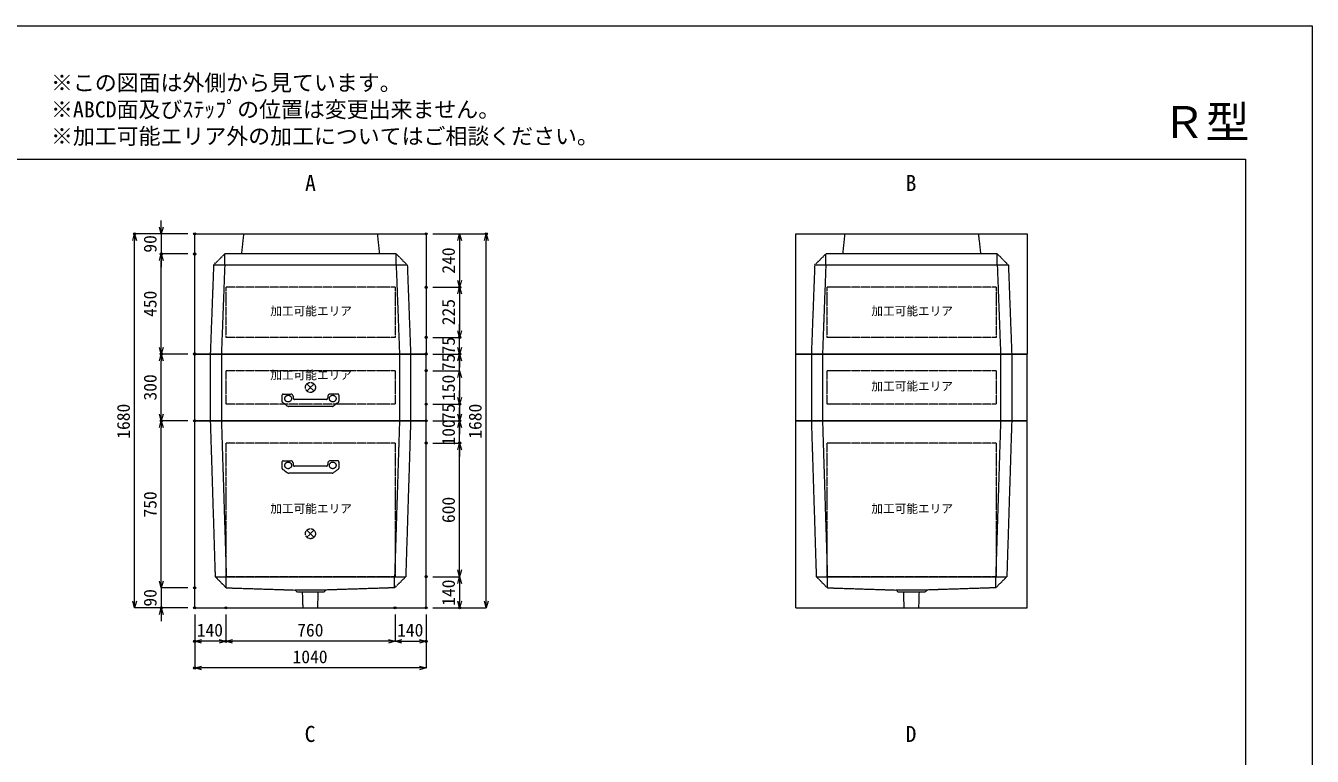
# Model space of a CAD drawing. Units: millimetres, scale not verified. Extents: x -4455 to 4455, y -3150 to 3150.
# Drawn here: x -1324 to 4455, y -132 to 3150 of the extents above; entities that cross this region are included whole.
import ezdxf
from ezdxf.enums import TextEntityAlignment as Align

# ---------------------------------------------------------------- set-up
doc = ezdxf.new("R2010")
doc.units = ezdxf.units.MM
doc.header["$LTSCALE"] = 20
doc.header["$PDMODE"] = 32
doc.header["$PDSIZE"] = 10
doc.linetypes.add('LONG_DASHED1', pattern=[7, 6, -1])
doc.linetypes.add('LONG_DOUBLE_CHAIN', pattern=[21.8, 18, -1, 0.6, -0.6, 0.6, -1])
for name, color, linetype, lineweight in [('0-0_D-TTL', 7, 'Continuous', 9), ('0-1_Defpoints', 7, 'Continuous', 9), ('0-3_D-TTL-TXT', 7, 'Continuous', 9), ('0-4_D-STR-TXT', 7, 'Continuous', 9), ('0-5_D-STR-DIM', 3, 'Continuous', 9), ('0-6_0', 7, 'Continuous', 9), ('0-7_D-STR-STR3', 2, 'LONG_DASHED1', 9), ('0-8_D-STR', 7, 'LONG_DASHED1', 9), ('0-A_D-STR-STR5', 1, 'LONG_DOUBLE_CHAIN', 9)]:
    doc.layers.add(name, color=color, linetype=linetype, lineweight=lineweight)
doc.styles.add('ＭＳ ゴシック', font='')
doc.styles.get('ＭＳ ゴシック').set_extended_font_data('MS Gothic')

# ---------------------------------------------------------------- blocks, each defined once
blk = doc.blocks.new('A$C4DE05FD1')
at = {"layer": '0-0_D-TTL', "color": 134}
for p, q in [((4000, 76000), (114800, 76000)), ((114800, 76000), (114800, 4000))]:
    blk.add_line(p, q, dxfattribs=at)
at = {"layer": '0-1_Defpoints', "color": 134}
for p, q in [((0, 84000), (118800, 84000)), ((118800, 84000), (118800, 0))]:
    blk.add_line(p, q, dxfattribs=at)
at = {"layer": '0-3_D-TTL-TXT', "style": 'ＭＳ ゴシック'}
for s, p in [('※この図面は外側から見ています。', (43260.9, 79815.7)), ('※ABCD面及びｽﾃｯﾌﾟの位置は変更出来ません。', (43260.9, 78215.7)), ('※加工可能エリア外の加工についてはご相談ください。', (43260.9, 76615.7))]:
    blk.add_text(s, height=962.2, dxfattribs=at).set_placement(p, align=Align.BOTTOM_LEFT)
blk = doc.blocks.new('_Open30')
at = {"layer": '0-6_0'}
blk.add_line((0, 0), (-20, 0), dxfattribs=at)
blk.add_lwpolyline([(-20, 5.36), (0, 0), (-20, -5.36)], dxfattribs=at)
blk = doc.blocks.new('A$C31CA379A')
at = {"layer": '0-4_D-STR-TXT', "style": 'ＭＳ ゴシック'}
for s, p in [('A', (-325.9, -2190.5)), ('B', (35638.6, -2190.5)), ('C', (-351.4, -35190.5)), ('D', (35638.6, -35190.5))]:
    blk.add_text(s, height=962.2, dxfattribs=at).set_placement(p, align=Align.BOTTOM_LEFT)
blk = doc.blocks.new('A$C094B5667')
at = {"layer": '0-8_D-STR', "linetype": 'Continuous'}
for p, q in [((-10400, 10800), (10400, 10800)), ((-10400, 0), (-10400, 10800)), ((10400, 10800), (10400, 0)), ((-10400, 0), (10400, 0))]:
    blk.add_line(p, q, dxfattribs=at)
at = {"layer": '0-8_D-STR'}
for p, q in [((-6000, 10800), (-6200, 9000)), ((6000, 10800), (6200, 9000)), ((-8700, 8000), (-7700, 9000)), ((7700, 9000), (-7700, 9000)), ((-7700, 8000), (-7700, 9000)), ((8700, 8000), (7700, 9000)), ((7700, 8000), (7700, 9000)), ((-8700, 8000), (-9000, 0)), ((8700, 8000), (-8700, 8000)), ((-7700, 8000), (-8000, 0)), ((7700, 8000), (8000, 0)), ((8700, 8000), (9000, 0))]:
    blk.add_line(p, q, dxfattribs=at)
at = {"layer": '0-A_D-STR-STR5'}
for p, q in [((-7600, 6000), (-7600, 1500)), ((7600, 6000), (-7600, 6000))]:
    blk.add_line(p, q, dxfattribs=at)
blk.add_lwpolyline([(7600, 6000), (7600, 1500), (-7600, 1500)], dxfattribs=at)
blk = doc.blocks.new('A$C27844A11')
at = {"layer": '0-7_D-STR-STR3'}
for p, q in [((-2560, 1000), (-2560, 453.5)), ((-2515.5, 370.3), (-2060.4, 33.6)), ((-2460, 1100), (-1758.4, 1100)), ((1949.4, 0), (-1949.4, 0)), ((-1559.2, 917.4), (-1542, 721.3)), ((1442.4, 630), (-1442.4, 630)), ((1559.2, 917.4), (1542, 721.3)), ((2460, 1100), (1758.4, 1100)), ((2515.5, 370.3), (2060.4, 33.6)), ((2560, 1000), (2560, 453.5))]:
    blk.add_line(p, q, dxfattribs=at)
for centre in [(-2000, 700), (2000, 700)]:
    blk.add_circle(centre, 300, dxfattribs=at)
for centre, radius, start, end in [((-2460, 1000), 100, 90, 180), ((-2460, 453.5), 100, 180, 236.30993), ((-1949.4, 200), 200, 236.30993, 270), ((-1758.4, 900), 200, 5, 90), ((-1442.4, 730), 100, 185, 270), ((1442.4, 730), 100, 270, 355), ((1758.4, 900), 200, 90, 175), ((1949.4, 200), 200, 270, 303.69007), ((2460, 1000), 100, 0, 90), ((2460, 453.5), 100, 303.69007, 0)]:
    blk.add_arc(centre, radius, start, end, dxfattribs=at)
blk = doc.blocks.new('A$C5A544602')
at = {"layer": '0-8_D-STR', "linetype": 'Continuous'}
for p, q in [((10400, 0), (-10400, 0)), ((10400, -6000), (10400, 0))]:
    blk.add_line(p, q, dxfattribs=at)
at = {"layer": '0-8_D-STR'}
for p, q in [((-9000, 0), (-9000, -6000)), ((-8000, 0), (-8000, -6000)), ((8000, 0), (8000, -6000)), ((9000, 0), (9000, -6000))]:
    blk.add_line(p, q, dxfattribs=at)
at = {"layer": '0-8_D-STR', "linetype": 'Continuous'}
blk.add_lwpolyline([(10400, -6000), (-10400, -6000), (-10400, 0)], dxfattribs=at)
at = {"layer": '0-A_D-STR-STR5'}
for p, q in [((7600, -1500), (7600, -4500)), ((7600, -4500), (-7600, -4500))]:
    blk.add_line(p, q, dxfattribs=at)
blk.add_lwpolyline([(7600, -1500), (-7600, -1500), (-7600, -4500)], dxfattribs=at)
blk = doc.blocks.new('A$C7BB150D6')
at = {"layer": '0-8_D-STR', "linetype": 'Continuous'}
for p, q in [((-10400, 0), (10400, 0)), ((-10400, -16800), (-10400, 0)), ((10400, -16800), (10400, 0)), ((-10400, -16800), (10400, -16800))]:
    blk.add_line(p, q, dxfattribs=at)
at = {"layer": '0-8_D-STR'}
for p, q in [((-9000, 0), (-8560, -14000)), ((-8000, 0), (-7560, -14000)), ((8000, 0), (7560, -14000)), ((9000, 0), (8560, -14000)), ((-7560, -15000), (-8560, -14000)), ((-8560, -14000), (8560, -14000)), ((-7560, -15000), (-7560, -14000)), ((-7560, -15000), (-1400, -15200)), ((7560, -15000), (1400, -15200)), ((7560, -15000), (8560, -14000)), ((7560, -15000), (7560, -14000)), ((-1200, -15380), (-1400, -15200)), ((1400, -15200), (-1400, -15200)), ((1200, -15380), (-1200, -15380)), ((-660, -16800), (-705, -15380)), ((660, -16800), (705, -15380)), ((1200, -15380), (1400, -15200))]:
    blk.add_line(p, q, dxfattribs=at)
at = {"layer": '0-A_D-STR-STR5'}
for p, q in [((-7600, -2000), (-7600, -14000)), ((7600, -2000), (-7600, -2000)), ((7600, -2000), (7600, -14000)), ((7600, -14000), (-7600, -14000))]:
    blk.add_line(p, q, dxfattribs=at)
blk = doc.blocks.new('A$C1C640AAB')
at = {"layer": '0-A_D-STR-STR5'}
for p, q in [((-318.2, -318.2), (318.2, 318.2)), ((-318.2, 318.2), (318.2, -318.2))]:
    blk.add_line(p, q, dxfattribs=at)
blk.add_circle((0, 0), 450, dxfattribs=at)
blk = doc.blocks.new('A$Cbc36f8b4')
at = {"layer": '0-8_D-STR'}
blk.add_blockref('A$C5A544602', (0, 0), dxfattribs=at)
at = {"layer": '0-A_D-STR-STR5'}
blk.add_blockref('A$C1C640AAB', (0, -3000), dxfattribs=at)
blk = doc.blocks.new('A$Cd205febf')
at = {"layer": '0-8_D-STR'}
blk.add_blockref('A$C7BB150D6', (0, 0), dxfattribs=at)
at = {"layer": '0-A_D-STR-STR5'}
blk.add_blockref('A$C1C640AAB', (0, -10140), dxfattribs=at)

msp = doc.modelspace()

# ---------------------------------------------------------------- linework, layer by layer
at = {"layer": '0-1_Defpoints'}
for p in [(-835, 2215), (-565, 2215), (-565, 2215), (475, 2215), (475, 2215), (745, 2215), (-715, 2125), (-715, 2125), (-565, 2125), (-565, 2125), (475, 1975), (625, 1975), (475, 1750), (475, 1750), (625, 1750), (625, 1750), (-715, 1675), (-565, 1675), (475, 1675), (475, 1675), (625, 1675), (475, 1600), (475, 1450), (625, 1450), (-715, 1375), (-565, 1375), (475, 1375), (625, 1375), (475, 1275), (625, 1275), (475, 675), (-565, 625), (-715, 535), (-565, 535), (-565, 535), (-425, 535), (335, 535), (475, 535), (475, 535), (625, 535), (-565, 385), (-425, 385), (475, 385), (-565, 265)]:
    msp.add_point(p, dxfattribs=at)
at = {"layer": '0-5_D-STR-DIM'}
for p, q in [((-715, 2245), (-715, 2275)), ((-595, 2215), (-835, 2215)), ((-595, 2215), (-715, 2215)), ((-715, 2215), (-715, 2125)), ((505, 2215), (625, 2215)), ((505, 2215), (745, 2215)), ((-835, 565), (-835, 2185)), ((625, 2185), (625, 2005)), ((745, 565), (745, 2185)), ((-595, 2125), (-715, 2125)), ((-595, 2125), (-715, 2125)), ((-715, 2095), (-715, 2065)), ((-715, 1705), (-715, 2095)), ((505, 1975), (625, 1975)), ((505, 1975), (625, 1975)), ((625, 1945), (625, 1780)), ((625, 1780), (625, 1810)), ((505, 1750), (625, 1750)), ((505, 1750), (625, 1750)), ((625, 1675), (625, 1750)), ((625, 1705), (625, 1735)), ((-595, 1675), (-715, 1675)), ((-595, 1675), (-715, 1675)), ((-715, 1405), (-715, 1645)), ((505, 1675), (625, 1675)), ((505, 1675), (625, 1675)), ((625, 1600), (625, 1675)), ((625, 1645), (625, 1615)), ((505, 1600), (625, 1600)), ((505, 1600), (625, 1600)), ((625, 1570), (625, 1540)), ((625, 1570), (625, 1480)), ((625, 1480), (625, 1510)), ((505, 1450), (625, 1450)), ((505, 1450), (625, 1450)), ((625, 1450), (625, 1375)), ((625, 1405), (625, 1435)), ((-595, 1375), (-715, 1375)), ((-595, 1375), (-715, 1375)), ((-715, 655), (-715, 1345)), ((505, 1375), (625, 1375)), ((505, 1375), (625, 1375)), ((625, 1275), (625, 1375)), ((625, 1345), (625, 1315)), ((505, 1275), (625, 1275)), ((505, 1275), (625, 1275)), ((625, 1245), (625, 1215)), ((625, 705), (625, 1245)), ((-715, 655), (-715, 685)), ((505, 675), (625, 675)), ((505, 675), (625, 675)), ((625, 645), (625, 565)), ((-595, 625), (-715, 625)), ((-715, 625), (-715, 535)), ((-595, 625), (-715, 625)), ((-595, 535), (-835, 535)), ((-595, 535), (-715, 535)), ((505, 535), (625, 535)), ((505, 535), (745, 535)), ((-715, 505), (-715, 475)), ((-565, 505), (-565, 265)), ((-565, 505), (-565, 385)), ((-425, 505), (-425, 385)), ((-425, 505), (-425, 385)), ((335, 505), (335, 385)), ((335, 505), (335, 385)), ((475, 505), (475, 385)), ((475, 505), (475, 265)), ((-455, 385), (-535, 385)), ((305, 385), (-395, 385)), ((365, 385), (445, 385)), ((445, 265), (-535, 265))]:
    msp.add_line(p, q, dxfattribs=at)

# ---------------------------------------------------------------- block references
at = {"layer": '0-0_D-TTL', "xscale": 0.075, "yscale": 0.075}
msp.add_blockref('A$C4DE05FD1', (-4455, -3150), dxfattribs=at)
at = {"layer": '0-4_D-STR-TXT', "xscale": 0.075, "yscale": 0.075}
msp.add_blockref('A$C31CA379A', (-45, 2550), dxfattribs=at)
at = {"layer": '0-5_D-STR-DIM', "xscale": 1.5, "yscale": 1.5}
for p, rotation in [((-835, 2215), 90), ((-715, 2215), 270), ((625, 2215), 90), ((745, 2215), 90), ((-715, 2125), 90), ((-715, 2125), 90), ((625, 1975), 270), ((625, 1975), 90), ((625, 1750), 270), ((625, 1750), 270), ((-715, 1675), 270), ((625, 1675), 270), ((-715, 1675), 90), ((625, 1675), 90), ((625, 1600), 90), ((625, 1600), 90), ((625, 1450), 270), ((625, 1450), 270), ((-715, 1375), 270), ((625, 1375), 270), ((-715, 1375), 90), ((625, 1375), 90), ((625, 1275), 90), ((625, 1275), 90), ((625, 675), 270), ((-715, 625), 270), ((-715, 625), 270), ((625, 675), 90), ((-835, 535), 270), ((-715, 535), 90), ((625, 535), 270), ((745, 535), 270), ((-565, 385), 180), ((-425, 385), 180), ((335, 385), 180), ((-565, 265), 180)]:
    msp.add_blockref('_Open30', p, dxfattribs=dict(at, rotation=rotation))
for p in [(-425, 385), (335, 385), (475, 385), (475, 265)]:
    msp.add_blockref('_Open30', p, dxfattribs=at)
at = {"layer": '0-7_D-STR-STR3', "xscale": 0.05, "yscale": 0.05}
for p in [(-45, 1440), (-45, 1140)]:
    msp.add_blockref('A$C27844A11', p, dxfattribs=at)
at = {"layer": '0-8_D-STR', "xscale": 0.05, "yscale": 0.05}
for name, p in [('A$C094B5667', (-45, 1675)), ('A$C094B5667', (2655, 1675)), ('A$Cbc36f8b4', (-45, 1675)), ('A$C5A544602', (2655, 1675)), ('A$Cd205febf', (-45, 1375)), ('A$C7BB150D6', (2655, 1375))]:
    msp.add_blockref(name, p, dxfattribs=at)

# ---------------------------------------------------------------- texts
at = {"layer": '0-3_D-TTL-TXT', "style": 'ＭＳ ゴシック'}
msp.add_text('Ｒ型', height=144.3, dxfattribs=at).set_placement((3779.41, 2601.82), align=Align.BOTTOM_LEFT)
at = {"layer": '0-5_D-STR-DIM', "style": 'ＭＳ ゴシック'}
for s, p in [('90', (-718.9, 2130.55)), ('240', (621.1, 2036.2)), ('450', (-718.9, 1841.8)), ('225', (621.1, 1804.48)), ('75', (621.1, 1673.38)), ('75', (621.1, 1598.38)), ('300', (-718.9, 1466.35)), ('150', (621.1, 1464.22)), ('1680', (-838.9, 1294.72)), ('75', (621.1, 1373.38)), ('1680', (741.1, 1294.72)), ('100', (621.1, 1264.22)), ('750', (-718.9, 940.6)), ('600', (621.1, 915.9)), ('140', (621.1, 544.22)), ('90', (-718.9, 540.55))]:
    msp.add_text(s, height=57.77, rotation=90, dxfattribs=at).set_placement(p, align=Align.BOTTOM_LEFT)
for s, p in [('140', (-555.78, 388.9)), ('760', (-104.4, 388.9)), ('140', (344.22, 388.9)), ('1040', (-125.28, 268.9))]:
    msp.add_text(s, height=57.77, dxfattribs=at).set_placement(p, align=Align.BOTTOM_LEFT)
at = {"layer": '0-A_D-STR-STR5', "style": 'ＭＳ ゴシック'}
for p in [(-225.48, 1837.25), (2474.52, 1837.25), (-225.48, 1549.75), (2474.52, 1499.75), (-225.48, 949.75), (2474.52, 949.75)]:
    msp.add_text('加工可能エリア', height=38.42, dxfattribs=at).set_placement(p, align=Align.BOTTOM_LEFT)

doc.saveas('drawing.dxf')
